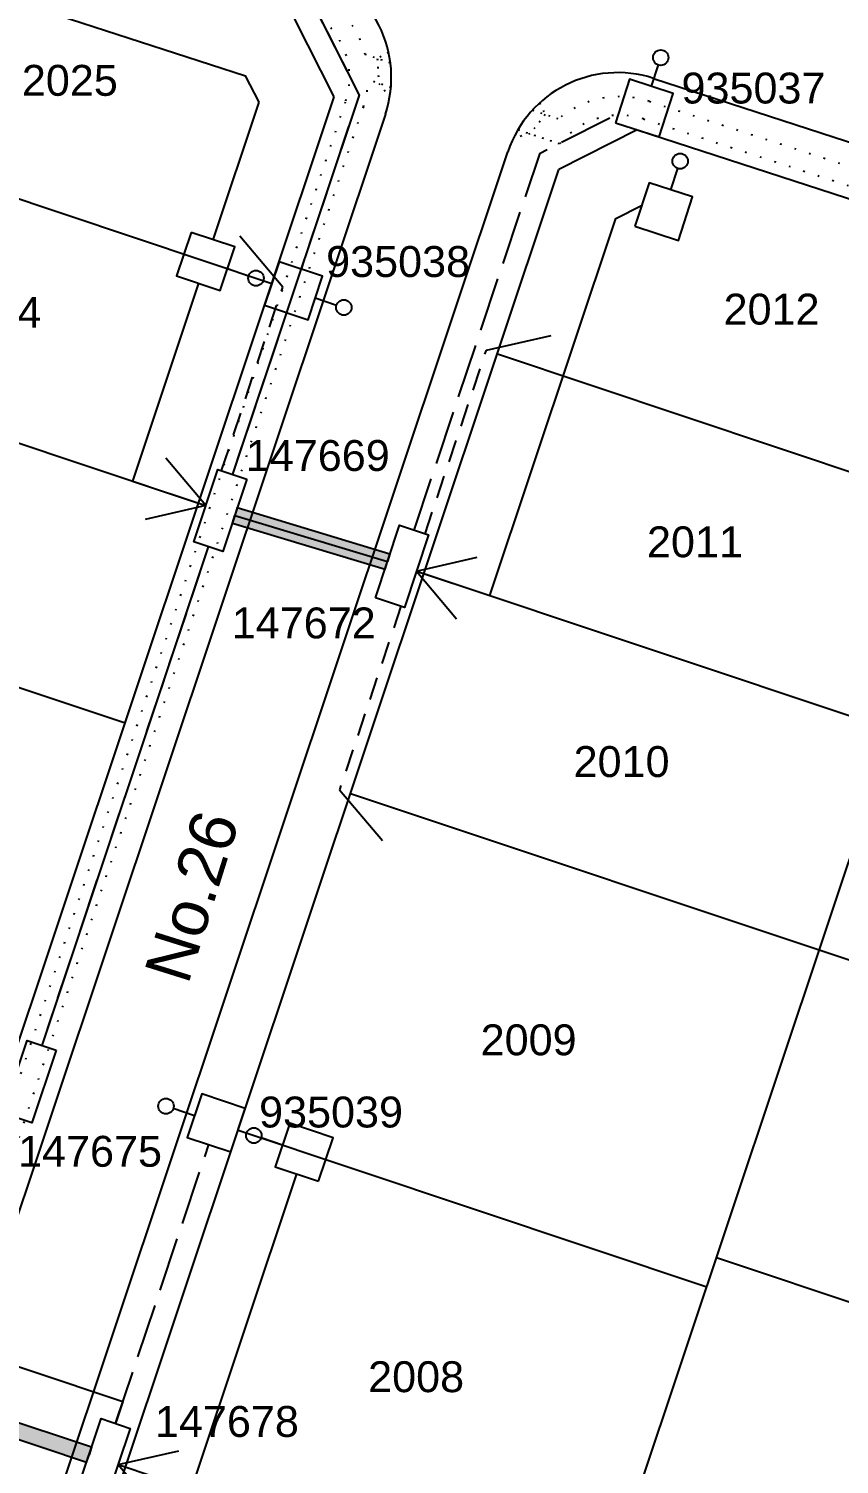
# Model space of a CAD drawing. Header units: metres. Extents: x 305482 to 305978, y 6275861 to 6276842.
# Drawn here: x 305585.5 to 305638, y 6276051.7 to 6276144.7 of the extents above; entities that cross this region are included whole.
import ezdxf
from ezdxf.enums import TextEntityAlignment as Align

# ---------------------------------------------------------------- set-up
doc = ezdxf.new("R2010")
doc.units = ezdxf.units.M
doc.header["$LTSCALE"] = 0.7
for name, pattern in [('Dash', [5, 3, -2]), ('DOT', [6.35, 0, -6.35]), ('IE Trench LV', [6.5, 5, -1.5])]:
    doc.linetypes.add(name, pattern=pattern)
doc.layers.get('0').update_dxf_attribs({"color": 6})
for name, color, linetype in [('_User Miscellaneous11', 7, 'Continuous'), ('_User Miscellaneous3', 11, 'Continuous'), ('_User Miscellaneous4', 7, 'Continuous'), ('_User Miscellaneous7', 150, 'Continuous'), ('_User Miscellaneous8', 7, 'Continuous'), ('Cadastre Developer_SP_NEW', 4, 'Continuous'), ('Cadastre Roads_SP_NEW', 8, 'Continuous'), ('Duct_SP_NEW', 2, 'Continuous'), ('Mains_LV_NEW_R6', 2, 'Continuous'), ('Mains_LV_NEW_T84', 2, 'Continuous'), ('Services_SP_NEW_UG', 2, 'Continuous'), ('SupportsUG_SP_LV_NEW', 2, 'Continuous'), ('SupportsUG_SP_LV_SL_NEW', 2, 'Continuous'), ('Trench_SP_NEW', 2, 'Continuous')]:
    doc.layers.add(name, color=color, linetype=linetype)
doc.layers.add('_User Miscellaneous5', color=7, linetype='Continuous', lineweight=35)
doc.layers.add('_User Notes', color=7, linetype='Continuous', plot=False)
doc.styles.add('ARIAL', font='arial.ttf', dxfattribs={"height": 2})
doc.styles.add('ARIAL 3.0', font='arial.ttf', dxfattribs={"height": 3})
doc.styles.add('POLE_LABEL', font='arial.ttf')
doc.styles.add('SL_LABEL', font='arial.ttf')
doc.styles.get("Standard").update_dxf_attribs({"font": 'arial.ttf'})
doc.styles.add('style1', font='iso3098b.shx')
doc.linetypes.add('Cable New UG', pattern='A,8,-1,["x",style1,S=3.5,R=0,X=0.35,Y=-1],-3.5', length=12.5)
doc.linetypes.add('Cable Z', pattern='A,8,-1,["Z",Standard,S=2.5,R=0,X=0.35,Y=-1.25],-3.5', length=12.5)

# ---------------------------------------------------------------- blocks, each defined once
blk = doc.blocks.new('*U52')
at = {"lineweight": -3}
blk.add_lwpolyline([(-2.475, 2.49), (2.475, 2.49), (2.475, 0.51), (-2.475, 0.51)], close=True, dxfattribs=at)
for tag, flags, p in [('STREET_CODE', 9, (1.5, 3.5)), ('OWNED_BY', 9, (1.5, 3.3)), ('OPERATED_BY', 9, (1.5, 3.1)), ('STATE', 9, (1.5, 2.7)), ('MAINTAINED_BY', 9, (1.5, 2.9)), ('SUPPORT_TYPE', 9, (1.5, 2.5)), ('USAGE', 9, (1.5, 2.3)), ('LEGEND', 9, (1.5, 2.1)), ('PARENT', 9, (1.5, 1.9)), ('Z', 1, (1.5, 0.9)), ('SUBURB', 9, (1.5, 1.7)), ('STREETNAME', 9, (1.5, 1.5)), ('LOCATION', 9, (1.5, 1.3)), ('NOTES', 9, (1.5, 1.1))]:
    blk.add_attdef(tag, text='', height=0.2, dxfattribs=dict(flags=flags)).set_placement(p, align=Align.MIDDLE_LEFT)
at = {"layer": '_User Miscellaneous4', "style": 'ARIAL', "flags": 8}
blk.add_attdef('ASSET_NUM', text='', height=2, dxfattribs=at).set_placement((2, 5.5), align=Align.MIDDLE_LEFT)
blk = doc.blocks.new('A$C1B2C29DD')
at = {"layer": 'Services_SP_NEW_UG', "color": 2, "flags": 128}
for points in [[(0, 0), (-2.1, 3.444)], [(0, 0), (2.1, 3.444)]]:
    blk.add_lwpolyline(points, dxfattribs=at)
blk = doc.blocks.new('*U66')
at = {"layer": 'Services_SP_NEW_UG', "color": 2, "flags": 128}
blk.add_lwpolyline([(15, -0.75), (17.247, 2.934)], dxfattribs=at)
at = {"layer": 'Services_SP_NEW_UG', "color": 2, "linetype": 'Dash', "ltscale": 0.7, "flags": 128}
blk.add_lwpolyline([(2.473, -0.75), (15, -0.75)], dxfattribs=at)
blk = doc.blocks.new('*U68')
at = {"layer": 'Services_SP_NEW_UG', "color": 2, "flags": 128}
blk.add_lwpolyline([(15, -0.75), (17.247, 2.934)], dxfattribs=at)
at = {"layer": 'Services_SP_NEW_UG', "color": 2, "linetype": 'Dash', "ltscale": 0.7, "flags": 128}
blk.add_lwpolyline([(2.473, -0.75), (15, -0.75)], dxfattribs=at)
blk = doc.blocks.new('*U67')
at = {"layer": 'Services_SP_NEW_UG', "color": 2, "flags": 128}
blk.add_lwpolyline([(-15, -0.75), (-17.247, 2.934)], dxfattribs=at)
at = {"layer": 'Services_SP_NEW_UG', "color": 2, "linetype": 'Dash', "ltscale": 0.7, "flags": 128}
blk.add_lwpolyline([(-2.473, -0.75), (-15, -0.75)], dxfattribs=at)
blk = doc.blocks.new('*U161')
at = {"layer": '_User Miscellaneous7', "lineweight": -3}
blk.add_lwpolyline([(3.264, -3.015), (3.264, -1.565)], dxfattribs=at)
blk.add_lwpolyline([(1.779, -5.985), (4.749, -5.985), (4.749, -3.015), (1.779, -3.015)], close=True, dxfattribs=at)
blk.add_circle((3.264, -1.065), 0.5, dxfattribs=at)
at = {"layer": '_User Miscellaneous8', "color": 2, "lineweight": -3}
blk.add_lwpolyline([(-1.485, 0), (1.485, 0), (1.485, 2.97), (-1.485, 2.97)], close=True, dxfattribs=at)
at = {"style": 'POLE_LABEL', "flags": 9}
blk.add_attdef('STRUCTURE_PLANT_NUMBER', text='', height=0.2, dxfattribs=at).set_placement((1.641, 1.727), align=Align.MIDDLE_LEFT)
for tag, flags, p in [('STREET_CODE', 9, (1.641, 1.485)), ('OWNED_BY', 9, (1.641, 1.085)), ('OPERATED_BY', 9, (1.641, 0.885)), ('COLUMN_TYPE', 9, (1.641, 1.285)), ('STATE', 9, (1.641, 0.485)), ('USAGE', 9, (1.641, 0.285)), ('MAINTAINED_BY', 9, (1.641, 0.685)), ('LEGEND', 9, (1.641, 0.085)), ('SUBURB', 9, (1.641, -0.315)), ('STREETNAME', 9, (1.641, -0.515)), ('PARENT', 9, (1.641, -0.115)), ('LOCATION', 9, (1.641, -0.715)), ('NOTES', 9, (1.641, -0.915)), ('Z', 1, (1.641, -1.315)), ('LABEL_ALIGNMENT', 9, (1.641, -1.115))]:
    blk.add_attdef(tag, text='', height=0.2, dxfattribs=dict(flags=flags)).set_placement(p, align=Align.MIDDLE_LEFT)
at = {"layer": '_User Miscellaneous5', "style": 'ARIAL', "flags": 8}
blk.add_attdef('ASSET_NUM', text='', height=2, dxfattribs=at).set_placement((2, 3.485), align=Align.MIDDLE_LEFT)
blk = doc.blocks.new('*U107')
at = {"layer": '_User Miscellaneous8', "color": 2}
blk.add_line((0, 0), (0, 1.45), dxfattribs=at)
blk.add_circle((0, 1.95), 0.5, dxfattribs=at)
for tag, p, flags in [('Z', (0, 0), 1), ('OPERATED_BY', (0, -9.607), 9)]:
    blk.add_attdef(tag, p, '', height=0.2, dxfattribs=dict(flags=flags))
at = {"style": 'SL_LABEL', "flags": 9}
blk.add_attdef('STREET_CODE', text='', height=0.2, dxfattribs=at).set_placement((0, -0.2), align=Align.MIDDLE_LEFT)
at = {"flags": 9}
for tag, p in [('CONSTRUCTED_VOLTAGE', (0, -0.4)), ('CONTROL_TYPE', (0, -0.6)), ('LANTERN_PURPOSE', (0, -0.8)), ('LANTERN_TYPE', (0, -1)), ('OPERATING_VOLTAGE', (0, -1.4)), ('ORIENTATION', (0, -1.6)), ('OWNED_BY', (0, -1.8)), ('NO_PHASES', (0, -1.2)), ('STATE', (0, -2)), ('CEXIST', (0, -2.4)), ('CNEW', (0, -2.6)), ('CNUMBER', (0, -2.8)), ('USAGE', (0, -2.2)), ('CREMOVE', (0, -3)), ('CREPLACE', (0, -3.2)), ('LKINGHEIGHT', (0, -3.4)), ('LBRACKET', (0, -3.6)), ('LBRACKETVOCAB', (0, -3.8)), ('LCATEGORY', (0, -4)), ('LCHARGE1', (0, -4.2)), ('LCHARGE1PERCENT', (0, -4.4)), ('LCHARGE2', (0, -4.6)), ('LCHARGE2PERCENT', (0, -4.8)), ('LCHARGE3', (0, -5)), ('LCHARGE3PERCENT', (0, -5.2)), ('LEXIST', (0, -5.4)), ('LLAMP', (0, -5.6)), ('LLAMPVOCAB', (0, -5.8)), ('LMAST', (0, -6)), ('LMASTVOCAB', (0, -6.2)), ('LNEW', (0, -6.4)), ('LANTNUMBER', (0, -6.6)), ('LOUTREACH', (0, -7)), ('LOUTREACHVOCAB', (0, -7.2)), ('LRATECODE', (0, -7.4)), ('LREMOVE', (0, -7.6)), ('LREPLACE', (0, -7.8)), ('LTYPE', (0, -8)), ('LTYPEVOCAB', (0, -8.2)), ('LEGEND', (0, -8.4)), ('SUBURB', (0, -8.6)), ('STREETNAME', (0, -8.8)), ('LOCATION', (0, -9)), ('NOTES', (0, -9.2)), ('MAINTAINED_BY', (0, -9.863))]:
    blk.add_attdef(tag, text='', height=0.2, dxfattribs=at).set_placement(p, align=Align.MIDDLE_LEFT)
at = {"layer": '_User Notes', "style": 'SL_LABEL', "flags": 8}
blk.add_attdef('ASSET_NUM', text='', height=2.5, dxfattribs=at).set_placement((2, 2), align=Align.MIDDLE_LEFT)
at = {"layer": '_User Notes', "flags": 8}
blk.add_attdef('LNUMBER', text='', height=2.5, dxfattribs=at).set_placement((1.2, -2.8), align=Align.MIDDLE_LEFT)
blk = doc.blocks.new('*U158')
at = {"layer": '_User Miscellaneous7', "lineweight": -3}
blk.add_lwpolyline([(0, -3.03), (0, -1.58)], dxfattribs=at)
blk.add_lwpolyline([(-1.485, -6), (1.485, -6), (1.485, -3.03), (-1.485, -3.03)], close=True, dxfattribs=at)
blk.add_circle((0, -1.08), 0.5, dxfattribs=at)
at = {"layer": '_User Miscellaneous8', "color": 2, "lineweight": -3}
blk.add_lwpolyline([(-1.485, 0), (1.485, 0), (1.485, 2.97), (-1.485, 2.97)], close=True, dxfattribs=at)
at = {"style": 'POLE_LABEL', "flags": 9}
blk.add_attdef('STRUCTURE_PLANT_NUMBER', text='', height=0.2, dxfattribs=at).set_placement((1.641, 1.727), align=Align.MIDDLE_LEFT)
for tag, flags, p in [('STREET_CODE', 9, (1.641, 1.485)), ('OWNED_BY', 9, (1.641, 1.085)), ('OPERATED_BY', 9, (1.641, 0.885)), ('COLUMN_TYPE', 9, (1.641, 1.285)), ('STATE', 9, (1.641, 0.485)), ('USAGE', 9, (1.641, 0.285)), ('MAINTAINED_BY', 9, (1.641, 0.685)), ('LEGEND', 9, (1.641, 0.085)), ('SUBURB', 9, (1.641, -0.315)), ('STREETNAME', 9, (1.641, -0.515)), ('PARENT', 9, (1.641, -0.115)), ('LOCATION', 9, (1.641, -0.715)), ('NOTES', 9, (1.641, -0.915)), ('Z', 1, (1.641, -1.315)), ('LABEL_ALIGNMENT', 9, (1.641, -1.115))]:
    blk.add_attdef(tag, text='', height=0.2, dxfattribs=dict(flags=flags)).set_placement(p, align=Align.MIDDLE_LEFT)
at = {"layer": '_User Miscellaneous5', "style": 'ARIAL', "flags": 8}
blk.add_attdef('ASSET_NUM', text='', height=2, dxfattribs=at).set_placement((2, 3.485), align=Align.MIDDLE_LEFT)

msp = doc.modelspace()

# ---------------------------------------------------------------- hatches: boundary and pattern name
at = {"layer": '_User Miscellaneous11'}
h = msp.add_hatch(color=256, dxfattribs=at)
h.dxf.hatch_style = 1
h.paths.add_polyline_path([(305598.989, 6276113.696), (305598.688, 6276112.701), (305608.571, 6276109.715), (305608.872, 6276110.711)])
h = msp.add_hatch(color=256, dxfattribs=at)
h.dxf.hatch_style = 1
h.paths.add_polyline_path([(305576.906, 6276057.076), (305576.577, 6276056.089), (305589.23, 6276051.863), (305589.559, 6276052.849)])

# ---------------------------------------------------------------- linework, layer by layer
at = {"layer": '_User Miscellaneous3', "color": 3, "linetype": 'DOT', "ltscale": 0.1}
for p, q in [((305608.913, 6276142.498), (305607.287, 6276143.042)), ((305608.942, 6276140.907), (305607.469, 6276141.399)), ((305619.781, 6276138.868), (305618.101, 6276139.429)), ((305619.871, 6276137.256), (305617.164, 6276138.161))]:
    msp.add_line(p, q, dxfattribs=at)
at = {"layer": '_User Miscellaneous3', "color": 3, "linetype": 'DOT', "ltscale": 0.2}
msp.add_line((305607.162, 6276139.663), (305607.033, 6276139.276), dxfattribs=at)
at = {"layer": '_User Miscellaneous3', "color": 3, "linetype": 'DOT', "ltscale": 0.1}
for points in [[(305608.798, 6276143.17), (305608.059, 6276142.784), (305608.16, 6276141.169), (305608.864, 6276140.301)], [(305618.576, 6276139.903), (305618.942, 6276139.148), (305617.941, 6276137.901), (305616.877, 6276137.624)]]:
    msp.add_lwpolyline(points, dxfattribs=at)
at = {"layer": '_User Miscellaneous3', "color": 3, "linetype": 'DOT', "ltscale": 0.2}
for centre, radius, start, end in [((305601.471, 6276141.564), 6, 14.25555, 71.99986), ((305601.471, 6276141.564), 4.8, 341.52828, 71.99986), ((305601.471, 6276141.564), 6, 341.52828, 358.4246), ((305623.759, 6276134.112), 6.2, 71.99836, 129.90968), ((305623.759, 6276134.112), 5, 71.99836, 141.03574)]:
    msp.add_arc(centre, radius, start, end, dxfattribs=at)
at = {"layer": 'Cadastre Developer_SP_NEW'}
for p, q in [((305605.265, 6276140.297), (305602.707, 6276145.368)), ((305578.892, 6276061.347), (305605.265, 6276140.297)), ((305569.929, 6276138.67), (305601.229, 6276128.215)), ((305624.899, 6276138.158), (305619.827, 6276135.6)), ((305624.899, 6276138.158), (305676.003, 6276121.553)), ((305585.705, 6276033.451), (305619.827, 6276135.6)), ((305565.177, 6276124.443), (305596.477, 6276113.987)), ((305560.424, 6276110.216), (305591.724, 6276099.76)), ((305599.044, 6276073.382), (305629.395, 6276063.243)), ((305630.029, 6276065.14), (305663.539, 6276053.946))]:
    msp.add_line(p, q, dxfattribs=at)
at = {"layer": 'Cadastre Roads_SP_NEW'}
for p, q in [((305625.949, 6276141.497), (305677.397, 6276124.78)), ((305608.585, 6276139.188), (305582.212, 6276060.238)), ((305587.296, 6276049.262), (305616.518, 6276136.74))]:
    msp.add_line(p, q, dxfattribs=at)
for centre, start, end in [((305601.471, 6276141.564), 341.52828, 71.99986), ((305623.632, 6276134.364), 71.99986, 161.52828)]:
    msp.add_arc(centre, 7.5, start, end, dxfattribs=at)
at = {"layer": 'Duct_SP_NEW'}
for p, q in [((305598.688, 6276112.701), (305598.838, 6276113.198)), ((305598.989, 6276113.696), (305598.838, 6276113.198)), ((305598.989, 6276113.696), (305608.872, 6276110.711)), ((305598.688, 6276112.701), (305608.571, 6276109.715)), ((305608.872, 6276110.711), (305608.722, 6276110.213)), ((305608.571, 6276109.715), (305608.722, 6276110.213)), ((305589.559, 6276052.849), (305576.906, 6276057.076)), ((305589.23, 6276051.863), (305576.577, 6276056.089)), ((305589.559, 6276052.849), (305589.395, 6276052.356)), ((305589.23, 6276051.863), (305589.395, 6276052.356))]:
    msp.add_line(p, q, dxfattribs=at)
at = {"layer": 'Mains_LV_NEW_R6', "color": 2, "linetype": 'Cable Z', "ltscale": 0.9}
for p, q in [((305576.591, 6276149.123), (305599.534, 6276141.668)), ((305600.403, 6276139.944), (305599.534, 6276141.668)), ((305597.432, 6276131.049), (305600.403, 6276139.944))]:
    msp.add_line(p, q, dxfattribs=at)
at = {"layer": 'Mains_LV_NEW_R6', "color": 2, "linetype": 'Cable Z', "ltscale": 0.9, "flags": 128}
for points in [[(305596.491, 6276128.232), (305592.208, 6276115.413), (305596.96, 6276113.826)], [(305591.273, 6276051.729), (305596.025, 6276050.141), (305602.841, 6276070.548)]]:
    msp.add_lwpolyline(points, dxfattribs=at)
at = {"layer": 'Mains_LV_NEW_T84', "color": 2, "linetype": 'Cable New UG', "ltscale": 0.8}
msp.add_line((305598.838, 6276113.198), (305608.722, 6276110.213), dxfattribs=at)
at = {"layer": 'Mains_LV_NEW_T84', "color": 2, "linetype": 'Cable New UG', "flags": 128}
for points in [[(305602.906, 6276158.773), (305599.411, 6276148.017), (305603.765, 6276146.602), (305606.886, 6276140.414), (305602.181, 6276126.331), (305598.684, 6276115.86)], [(305597.115, 6276111.165), (305586.327, 6276078.869)], [(305584.759, 6276074.174), (305580.22, 6276060.589), (305579.563, 6276059.831), (305591.593, 6276055.813), (305591.118, 6276054.39)]]:
    msp.add_lwpolyline(points, dxfattribs=at)
at = {"layer": 'Trench_SP_NEW', "linetype": 'IE Trench LV', "flags": 128}
for points in [[(305599.411, 6276148.017), (305603.765, 6276146.602), (305606.886, 6276140.414), (305603.122, 6276129.148)], [(305610.445, 6276112.247), (305618.6, 6276136.661), (305623.684, 6276139.225)], [(305602.181, 6276126.331), (305598.684, 6276115.86)], [(305597.115, 6276111.165), (305586.327, 6276078.869)], [(305591.118, 6276054.39), (305597.15, 6276072.449)]]:
    msp.add_lwpolyline(points, dxfattribs=at)

# ---------------------------------------------------------------- block references
at = {"layer": 'Services_SP_NEW_UG'}
for name, p, rotation in [('*U66', (305596.477, 6276113.987), 71.52828401251566), ('*U67', (305611.083, 6276109.424), 251.5282839095675), ('*U68', (305611.083, 6276109.424), 251.5282838793478)]:
    msp.add_blockref(name, p, dxfattribs=dict(at, rotation=rotation))
at = {"layer": 'Services_SP_NEW_UG', "color": 2}
for p, rotation in [((305596.96, 6276113.826), 71.52828396302975), ((305610.6, 6276109.586), 251.5282839807878), ((305591.273, 6276051.729), 251.5282840251249)]:
    msp.add_blockref('A$C1B2C29DD', p, dxfattribs=dict(at, rotation=rotation))
at = {"layer": 'SupportsUG_SP_LV_NEW'}
ref = msp.add_blockref('*U52', (305596.477, 6276113.987), dxfattribs=dict(at, rotation=251.5282839680339))
ref.add_attrib('ASSET_NUM_001', '147669', (305599.546, 6276116.074), dxfattribs={"layer": '_User Miscellaneous4', "height": 2, "style": 'ARIAL'})
ref = msp.add_blockref('*U52', (305611.083, 6276109.424), dxfattribs=dict(at, rotation=71.52828396382785))
ref.add_attrib('ASSET_NUM_001', '147672', (305598.635, 6276105.231), dxfattribs={"layer": '_User Miscellaneous4', "height": 2, "style": 'ARIAL'})
ref = msp.add_blockref('*U52', (305584.12, 6276076.997), dxfattribs=dict(at, rotation=251.5282839749777))
ref.add_attrib('ASSET_NUM_001', '147675', (305584.797, 6276071.017), dxfattribs={"layer": '_User Miscellaneous4', "height": 2, "style": 'ARIAL'})
ref = msp.add_blockref('*U52', (305591.756, 6276051.567), dxfattribs=dict(at, rotation=71.52828396523675))
ref.add_attrib('ASSET_NUM_001', '147678', (305593.662, 6276053.522), dxfattribs={"layer": '_User Miscellaneous4', "height": 2, "style": 'ARIAL'})
at = {"layer": 'SupportsUG_SP_LV_SL_NEW', "ltscale": 0.5}
for p, rotation in [((305625.817, 6276140.983), 341.9998629747781), ((305604.046, 6276127.274), 251.5282839894382), ((305596.227, 6276074.323), 71.52828399547629)]:
    msp.add_blockref('*U107', p, dxfattribs=dict(at, rotation=rotation))
ref = msp.add_blockref('*U161', (305624.899, 6276138.158), dxfattribs=dict(at, rotation=341.9998629747781))
ref.add_attrib('ASSET_NUM_001', '935037', (305627.762, 6276139.868), dxfattribs={"layer": '_User Miscellaneous5', "height": 2, "style": 'ARIAL'})
ref = msp.add_blockref('*U158', (305601.229, 6276128.215), dxfattribs=dict(at, rotation=251.5282839894382))
ref.add_attrib('ASSET_NUM_001', '935038', (305604.746, 6276128.635), dxfattribs={"layer": '_User Miscellaneous5', "height": 2, "style": 'ARIAL'})
ref = msp.add_blockref('*U158', (305599.044, 6276073.382), dxfattribs=dict(at, rotation=71.52828399547629))
ref.add_attrib('ASSET_NUM_001', '935039', (305600.405, 6276073.559), dxfattribs={"layer": '_User Miscellaneous5', "height": 2, "style": 'ARIAL'})

# ---------------------------------------------------------------- texts
at = {"layer": 'Cadastre Developer_SP_NEW', "char_height": 2, "attachment_point": 5, "style": 'ARIAL', "bg_fill": 3, "box_fill_scale": 1.1, "bg_fill_color": 256, "bg_fill_transparency": 0}
for s, insert in [('2011', (305628.635, 6276111.469)), ('2010', (305623.883, 6276097.241))]:
    msp.add_mtext(s, dxfattribs=dict(at, insert=insert))

# ---------------------------------------------------------------- next in the draw order: linework, layer by layer
at = {"layer": 'Cadastre Developer_SP_NEW'}
for p, q in [((305615.836, 6276123.652), (305675.721, 6276103.647)), ((305611.083, 6276109.424), (305672.138, 6276089.029))]:
    msp.add_line(p, q, dxfattribs=at)
at = {"layer": 'Mains_LV_NEW_R6', "color": 2, "linetype": 'Cable Z', "ltscale": 0.9, "flags": 128}
msp.add_lwpolyline([(305610.6, 6276109.586), (305615.352, 6276107.999), (305623.508, 6276132.417), (305625.178, 6276133.259)], dxfattribs=at)

# ---------------------------------------------------------------- next in the draw order: texts
at = {"layer": 'Cadastre Developer_SP_NEW', "char_height": 2, "attachment_point": 5, "style": 'ARIAL', "bg_fill": 3, "box_fill_scale": 1.1, "bg_fill_color": 256, "bg_fill_transparency": 0}
for s, insert in [('2025', (305588.15, 6276141.353)), ('2024', (305583.203, 6276126.329)), ('2012', (305633.596, 6276126.537)), ('2009', (305617.863, 6276079.22)), ('2008', (305610.576, 6276057.405))]:
    msp.add_mtext(s, dxfattribs=dict(at, insert=insert))

# ---------------------------------------------------------------- next in the draw order: linework, layer by layer
at = {"layer": '_User Miscellaneous3', "color": 3, "linetype": 'DOT', "ltscale": 0.2}
for p, q in [((305579.651, 6276061.093), (305606.024, 6276140.043)), ((305580.789, 6276060.713), (305607.033, 6276139.276)), ((305625.674, 6276140.009), (305677.056, 6276123.314)), ((305625.303, 6276138.868), (305676.318, 6276122.292))]:
    msp.add_line(p, q, dxfattribs=at)
at = {"layer": 'Cadastre Developer_SP_NEW'}
for p, q in [((305604.967, 6275990.116), (305651.53, 6276129.505)), ((305606.331, 6276095.197), (305668.555, 6276074.411))]:
    msp.add_line(p, q, dxfattribs=at)

# ---------------------------------------------------------------- next in the draw order: texts
at = {"layer": 'Cadastre Roads_SP_NEW', "color": 3, "insert": (305596.061, 6276088.519), "char_height": 3, "attachment_point": 5, "rotation": 72.58251, "style": 'ARIAL 3.0', "bg_fill": 3, "box_fill_scale": 1.5, "bg_fill_color": 256, "bg_fill_transparency": 0}
msp.add_mtext_dynamic_manual_height_columns('No.26', width=3, gutter_width=15, heights=[0], dxfattribs=at)

doc.saveas('drawing.dxf')
